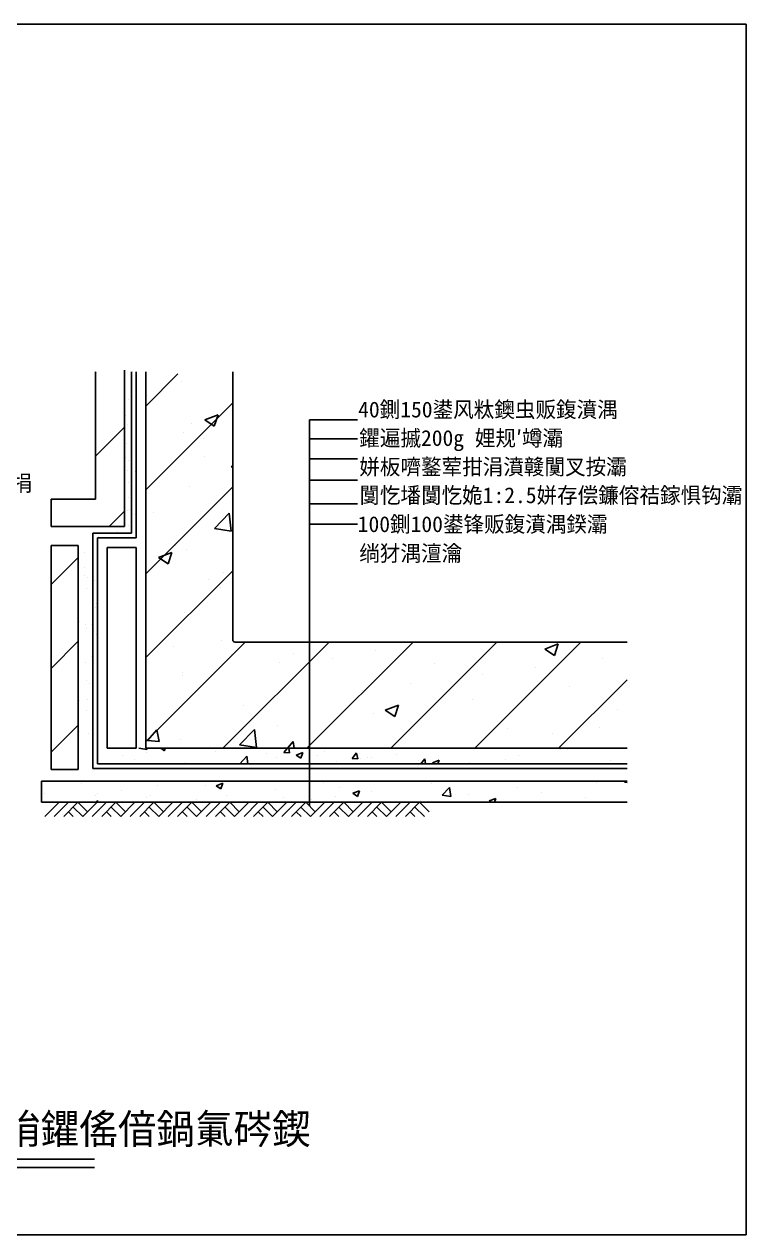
# Model space of a CAD drawing. Header units: metres. Extents: x 0 to 261, y 0 to 184.
# Drawn here: x 150.4 to 261, y 0 to 183.7 of the extents above; entities that cross this region are included whole.
import ezdxf

# ---------------------------------------------------------------- set-up
doc = ezdxf.new("R2010")
doc.units = ezdxf.units.M
doc.layers.add(' ', color=7, linetype='Continuous')

msp = doc.modelspace()

# ---------------------------------------------------------------- linework, layer by layer
at = {"layer": ' '}
for p, q in [((193.6, 123.69), (193.6, 65.06)), ((193.6, 123.69), (200.87, 123.69)), ((193.6, 120.81), (200.87, 120.81)), ((193.6, 117.75), (200.87, 117.75)), ((193.6, 114.51), (200.87, 114.51)), ((193.6, 110.91), (200.87, 110.91)), ((193.6, 107.85), (200.87, 107.85))]:
    msp.add_line(p, q, dxfattribs=at)
for p, q in [((259.82, 183.71), (0, 183.71)), ((259.82, 0), (259.82, 183.71)), ((161.16, 130.88), (161.23, 130.95)), ((161.16, 111.61), (161.16, 130.94)), ((165.56, 131.23), (165.56, 107.51)), ((166.6, 130.94), (166.6, 106.47)), ((166.77, 131.02), (166.77, 131.02)), ((167.32, 130.94), (167.32, 105.75)), ((168.79, 130.94), (168.79, 73.83)), ((168.79, 125.77), (173.66, 130.65)), ((181.98, 130.94), (181.98, 90.3)), ((174.18, 129.49), (174.18, 129.49)), ((166.12, 126.82), (166.12, 126.82)), ((167.24, 126.96), (167.24, 126.96)), ((165.64, 125.82), (165.64, 125.82)), ((168.79, 113.05), (181.98, 126.24)), ((165.69, 124.31), (165.69, 124.31)), ((175.73, 123.15), (175.73, 123.15)), ((177.74, 123.67), (179.76, 124.45)), ((177.74, 123.67), (179.17, 122.71)), ((179.17, 122.71), (179.76, 124.45)), ((161.16, 118.15), (165.56, 122.55)), ((165.97, 122.93), (165.97, 122.93)), ((174.47, 121.78), (174.47, 121.78)), ((165.82, 120.15), (165.82, 120.15)), ((177.53, 120.91), (177.53, 120.91)), ((165.73, 117.9), (165.73, 117.9)), ((177.75, 118.07), (177.75, 118.07)), ((165.96, 115.98), (165.96, 115.98)), ((166.12, 117.54), (166.12, 117.54)), ((167.17, 115.77), (167.17, 115.77)), ((181.74, 116.52), (181.98, 116.8)), ((181.74, 116.52), (181.98, 116.5)), ((166.18, 114.2), (166.18, 114.2)), ((168.79, 100.32), (181.98, 113.51)), ((175.38, 113.56), (175.38, 113.56)), ((154.42, 111.41), (154.62, 111.61)), ((154.42, 107.51), (154.42, 111.61)), ((154.42, 111.61), (161.16, 111.61)), ((166.1, 111.82), (166.1, 111.82)), ((163.25, 107.51), (165.56, 109.82)), ((165.94, 109.86), (165.94, 109.86)), ((166.28, 110.06), (166.28, 110.06)), ((167.02, 109.37), (167.02, 109.37)), ((169.95, 109.55), (169.95, 109.55)), ((179.19, 107.16), (181.43, 109.5)), ((181.75, 106.76), (181.43, 109.5)), ((165.56, 107.51), (154.42, 107.51)), ((164.48, 106.69), (164.48, 106.69)), ((166.23, 107.66), (166.23, 107.66)), ((179.19, 107.16), (181.75, 106.76)), ((166.6, 106.47), (160.74, 106.47)), ((160.74, 106.47), (160.74, 70.76)), ((167.32, 105.75), (161.46, 105.75)), ((161.46, 105.75), (161.46, 71.48)), ((161.59, 106), (161.59, 106)), ((154.42, 104.58), (158.53, 104.58)), ((154.42, 70.6), (154.42, 104.58)), ((158.53, 104.58), (158.53, 70.6)), ((159.52, 103.58), (159.52, 103.58)), ((160.84, 103.53), (160.84, 103.53)), ((162.92, 104.29), (167.32, 104.29)), ((162.92, 73.83), (162.92, 104.29)), ((167.32, 104.29), (167.32, 73.83)), ((170.73, 102.79), (172.75, 103.56)), ((172.15, 103.36), (172.15, 103.36)), ((172.16, 101.82), (172.75, 103.56)), ((173.28, 104.59), (173.28, 104.59)), ((175.03, 103.97), (175.03, 103.97)), ((154.42, 98.68), (158.53, 102.79)), ((159.5, 101.27), (159.5, 101.27)), ((170.73, 102.79), (172.16, 101.82)), ((159.53, 100.04), (159.53, 100.04)), ((159.93, 99.68), (159.93, 99.68)), ((160.98, 99.36), (160.98, 99.36)), ((168.79, 87.59), (181.98, 100.78)), ((178.22, 99.49), (178.22, 99.49)), ((180.56, 100.58), (180.56, 100.58)), ((158.63, 97.87), (158.63, 97.87)), ((159.76, 98.02), (159.76, 98.02)), ((180.18, 98.27), (180.18, 98.27)), ((161.24, 95.86), (161.24, 95.86)), ((161.12, 95.2), (161.12, 95.2)), ((174.68, 94.38), (174.68, 94.38)), ((158.8, 93.12), (158.8, 93.12)), ((159.71, 92.54), (159.71, 92.54)), ((159.74, 92), (159.74, 92)), ((160.62, 92.54), (160.62, 92.54)), ((154.42, 85.96), (158.53, 90.06)), ((161.25, 91.04), (161.25, 91.04)), ((180.2, 90.17), (180.2, 90.17)), ((168.79, 74.86), (183.86, 89.94)), ((172.99, 89.22), (172.99, 89.22)), ((180.48, 73.83), (196.59, 89.94)), ((182.34, 89.94), (241.77, 89.94)), ((191.18, 88.19), (191.18, 88.19)), ((193.2, 73.83), (209.31, 89.94)), ((203.67, 88.67), (203.67, 88.67)), ((205.93, 73.83), (222.04, 89.94)), ((218.66, 73.83), (234.77, 89.94)), ((229.31, 88.89), (231.33, 89.66)), ((229.31, 88.89), (230.74, 87.92)), ((230.74, 87.92), (231.33, 89.66)), ((159.68, 86.82), (159.68, 86.82)), ((160.54, 87.71), (160.54, 87.71)), ((161.39, 86.88), (161.39, 86.88)), ((161.45, 87.13), (161.45, 87.13)), ((181.79, 88.07), (181.79, 88.07)), ((189.12, 86.82), (189.12, 86.82)), ((197.16, 87.42), (197.16, 87.42)), ((212.54, 86.77), (212.54, 86.77)), ((238.02, 87.42), (238.02, 87.42)), ((174.33, 84.8), (174.33, 84.8)), ((174.38, 85.31), (174.38, 85.31)), ((219.83, 85.03), (219.83, 85.03)), ((227.91, 86.12), (227.91, 86.12)), ((159.82, 84.08), (159.82, 84.08)), ((160.22, 83.72), (160.22, 83.72)), ((208.93, 83.59), (208.93, 83.59)), ((231.39, 73.83), (241.77, 84.21)), ((233.06, 83.27), (233.06, 83.27)), ((158.79, 81.11), (158.79, 81.11)), ((159.92, 81.26), (159.92, 81.26)), ((201.72, 82.64), (201.72, 82.64)), ((218.27, 81.24), (218.27, 81.24)), ((158.61, 80.48), (158.61, 80.48)), ((159.75, 79.62), (159.75, 79.62)), ((183.53, 80.25), (183.53, 80.25)), ((203.31, 79.08), (203.31, 79.08)), ((205.11, 79.6), (207.13, 80.37)), ((205.11, 79.6), (206.55, 78.63)), ((206.55, 78.63), (207.13, 80.37)), ((240.38, 79.65), (240.38, 79.65)), ((154.42, 73.23), (158.53, 77.33)), ((172.62, 78.81), (172.62, 78.81)), ((188.77, 77.24), (188.77, 77.24)), ((158.75, 76.32), (158.75, 76.32)), ((160.03, 76.04), (160.03, 76.04)), ((160.78, 75.78), (160.78, 75.78)), ((169.07, 75), (170.46, 76.65)), ((170.79, 74.85), (170.46, 76.65)), ((183.01, 74.34), (185.25, 76.68)), ((185.57, 73.94), (185.25, 76.68)), ((223.58, 76.77), (223.58, 76.77)), ((230.45, 76.06), (230.45, 76.06)), ((237.66, 77.01), (237.66, 77.01)), ((167.32, 73.83), (162.92, 73.83)), ((167.75, 73.83), (168.92, 73.65)), ((168.79, 73.83), (241.77, 73.83)), ((168.92, 73.65), (168.9, 73.83)), ((169.07, 75), (170.79, 74.85)), ((171.06, 73.83), (171.6, 73.46)), ((171.6, 73.46), (171.72, 73.83)), ((171.71, 73.68), (171.71, 73.68)), ((173.98, 75.21), (173.98, 75.21)), ((183.01, 74.34), (185.57, 73.94)), ((189.73, 73.19), (190.26, 73.83)), ((190.26, 73.83), (191.12, 74.85)), ((190.59, 73.12), (190.46, 73.83)), ((191.31, 73.83), (191.12, 74.85)), ((206.78, 73.89), (206.78, 73.89)), ((231.68, 73.61), (231.68, 73.61)), ((232.71, 73.68), (232.71, 73.68)), ((165.23, 72.66), (165.23, 72.66)), ((167.06, 72.07), (167.06, 72.07)), ((168.83, 73.13), (168.83, 73.13)), ((174.74, 71.74), (174.74, 71.74)), ((179.39, 73.35), (179.39, 73.35)), ((183.03, 71.48), (184.13, 72.63)), ((184.26, 71.48), (184.13, 72.63)), ((187.08, 73.03), (187.08, 73.03)), ((188.59, 72.44), (188.59, 72.44)), ((189.73, 73.19), (190.59, 73.12)), ((191.57, 72.79), (192.58, 73.18)), ((191.57, 72.79), (192.29, 72.31)), ((192.29, 72.31), (192.58, 73.18)), ((194.77, 72.7), (194.77, 72.7)), ((195.87, 73.36), (195.87, 73.36)), ((197.74, 71.76), (197.74, 71.76)), ((200.06, 72.29), (200.75, 73.12)), ((200.06, 72.29), (200.92, 72.21)), ((200.92, 72.21), (200.75, 73.11)), ((201.35, 72.23), (201.35, 72.23)), ((202.45, 72.38), (202.45, 72.38)), ((203.04, 72.45), (203.04, 72.45)), ((206.8, 72.95), (206.8, 72.95)), ((210.14, 72.05), (210.14, 72.05)), ((210.47, 71.48), (211.08, 72.21)), ((211.22, 71.48), (211.08, 72.21)), ((212.27, 71.64), (213.28, 72.03)), ((213.09, 71.48), (213.28, 72.03)), ((217.83, 71.73), (217.83, 71.73)), ((223.28, 72.17), (223.28, 72.17)), ((225.32, 72.67), (225.32, 72.67)), ((239.32, 72.05), (239.32, 72.05)), ((158.53, 70.6), (154.42, 70.6)), ((160.74, 70.76), (241.77, 70.76)), ((161.46, 71.48), (241.77, 71.48)), ((212.27, 71.64), (212.5, 71.48)), ((217.84, 71.59), (217.84, 71.59)), ((241.77, 68.85), (152.96, 68.85)), ((152.96, 68.85), (152.96, 65.63)), ((159.05, 68.41), (159.05, 68.41)), ((159.46, 68.85), (159.5, 68.82)), ((159.5, 68.82), (159.51, 68.85)), ((170.5, 68.17), (170.5, 68.17)), ((177.84, 68.12), (177.84, 68.12)), ((179.47, 68.15), (180.48, 68.54)), ((179.47, 68.15), (180.19, 67.67)), ((180.19, 67.67), (180.48, 68.54)), ((195.69, 68.57), (195.69, 68.57)), ((212.11, 68.47), (212.11, 68.47)), ((237.18, 68.57), (237.18, 68.57)), ((241.37, 68.67), (241.52, 68.85)), ((241.37, 68.67), (241.77, 68.64)), ((153.47, 67.01), (153.47, 67.01)), ((161.15, 66.68), (161.15, 66.68)), ((161.44, 66.98), (161.44, 66.98)), ((165.04, 67.45), (165.04, 67.45)), ((168.84, 66.36), (168.84, 66.36)), ((169.45, 66.68), (169.45, 66.68)), ((181.02, 66.64), (181.02, 66.64)), ((188.42, 67.65), (188.42, 67.65)), ((189.69, 66.4), (189.69, 66.4)), ((197.56, 66.55), (197.56, 66.55)), ((198.09, 67.84), (198.09, 67.84)), ((200.17, 67), (201.18, 67.38)), ((200.17, 67), (200.89, 66.51)), ((200.89, 66.51), (201.18, 67.38)), ((203.02, 67.27), (203.02, 67.27)), ((213.74, 66.69), (214.86, 67.86)), ((213.74, 66.69), (215.02, 66.49)), ((215.02, 66.49), (214.86, 67.86)), ((217.66, 66.79), (217.66, 66.79)), ((220.86, 65.84), (221.87, 66.23)), ((221.67, 65.63), (221.87, 66.23)), ((225.14, 67.87), (225.14, 67.87)), ((228.78, 67.13), (228.78, 67.13)), ((235.53, 66.37), (235.53, 66.37)), ((152.96, 65.63), (241.77, 65.63)), ((153.47, 63.47), (155.63, 65.63)), ((154.91, 63.47), (157.07, 65.63)), ((156.34, 63.47), (158.5, 65.63)), ((159.23, 63.47), (157.79, 64.91)), ((159.95, 64.18), (158.5, 65.63)), ((159.23, 63.47), (161.39, 65.63)), ((160.66, 63.47), (162.82, 65.63)), ((161.21, 65.63), (161.44, 65.9)), ((161.49, 65.63), (161.44, 65.9)), ((162.1, 63.47), (164.26, 65.63)), ((164.98, 63.47), (163.54, 64.91)), ((165.7, 64.18), (164.26, 65.63)), ((164.98, 63.47), (167.14, 65.63)), ((166.42, 63.47), (168.58, 65.63)), ((167.86, 63.47), (170.02, 65.63)), ((170.74, 63.47), (169.3, 64.91)), ((171.46, 64.18), (170.02, 65.63)), ((170.74, 63.47), (172.9, 65.63)), ((172.18, 63.47), (174.34, 65.63)), ((173.61, 63.47), (175.77, 65.63)), ((176.5, 63.47), (175.05, 64.91)), ((177.21, 64.18), (175.77, 65.63)), ((176.5, 63.47), (178.66, 65.63)), ((176.53, 66.03), (176.53, 66.03)), ((177.93, 63.47), (180.09, 65.63)), ((179.37, 63.47), (181.53, 65.63)), ((182.25, 63.47), (180.81, 64.91)), ((182.97, 64.18), (181.53, 65.63)), ((182.25, 63.47), (184.41, 65.63)), ((183.69, 63.47), (185.85, 65.63)), ((184.22, 65.71), (184.22, 65.71)), ((185.12, 63.47), (187.28, 65.63)), ((188.01, 63.47), (186.57, 64.91)), ((188.73, 64.18), (187.28, 65.63)), ((188.01, 63.47), (190.17, 65.63)), ((189.44, 63.47), (191.6, 65.63)), ((190.88, 63.47), (193.04, 65.63)), ((193.76, 63.47), (192.32, 64.91)), ((194.48, 64.18), (193.04, 65.63)), ((193.76, 63.47), (195.92, 65.63)), ((193.96, 66.08), (193.96, 66.08)), ((195.2, 63.47), (197.36, 65.63)), ((196.64, 63.47), (198.8, 65.63)), ((199.52, 63.47), (198.08, 64.91)), ((200.24, 64.18), (198.8, 65.63)), ((199.52, 63.47), (201.68, 65.63)), ((200.96, 63.47), (203.12, 65.63)), ((202.39, 63.47), (204.55, 65.63)), ((205.28, 63.47), (203.83, 64.91)), ((205.99, 64.18), (204.55, 65.63)), ((205.28, 63.47), (207.44, 65.63)), ((206.71, 63.47), (208.87, 65.63)), ((208.15, 63.47), (210.31, 65.63)), ((211.03, 63.47), (209.59, 64.91)), ((211.75, 64.18), (210.31, 65.63)), ((210.39, 65.87), (210.39, 65.87)), ((220.39, 65.69), (220.39, 65.69)), ((220.86, 65.84), (221.19, 65.63)), ((230.08, 65.65), (230.08, 65.65)), ((157.79, 63.47), (157.07, 64.19)), ((163.55, 63.47), (162.82, 64.19)), ((169.3, 63.47), (168.58, 64.19)), ((175.06, 63.47), (174.34, 64.19)), ((180.82, 63.47), (180.09, 64.19)), ((186.57, 63.47), (185.85, 64.19)), ((192.33, 63.47), (191.6, 64.19)), ((198.08, 63.47), (197.36, 64.19)), ((203.84, 63.47), (203.12, 64.19)), ((209.6, 63.47), (208.87, 64.19)), ((115.32, 11.5), (161.02, 11.5)), ((115.32, 10.2), (161.02, 10.2)), ((0, 0), (259.82, 0))]:
    msp.add_line(p, q)
msp.add_arc((182.34, 90.3), 0.36, 180, 270)

# ---------------------------------------------------------------- texts
for s, height, p in [('40鍘150鍙风粏鐭虫贩鍑濆湡', 2.4, (200.99, 124.04)), ('鑺遍摵200g 娌规′竴灞', 2.4, (201.16, 119.71)), ('姘板嚌鐜荤拑涓濆竷闃叉按灞', 2.4, (201.16, 115.35)), ('閽㈢瓔娣峰嚌鍦熷簳鏉挎寜宸ョ▼璁捐', 2.4, (98.51, 112.84)), ('闅忔墦闅忔姽1:2.5姘存偿鐮傛祮鎵惧钩灞', 2.4, (201.16, 111.03)), ('100鍘100鍙锋贩鍑濆湡鍨灞', 2.4, (200.93, 106.64)), ('绱犲湡澶瀹', 2.4, (201.16, 102.23)), ('闃叉按淇濇姢鑺傜偣鍋氭硶鍥', 4.5, (117.75, 13.8))]:
    msp.add_text(s, height=height).set_placement(p)

doc.saveas('drawing.dxf')
